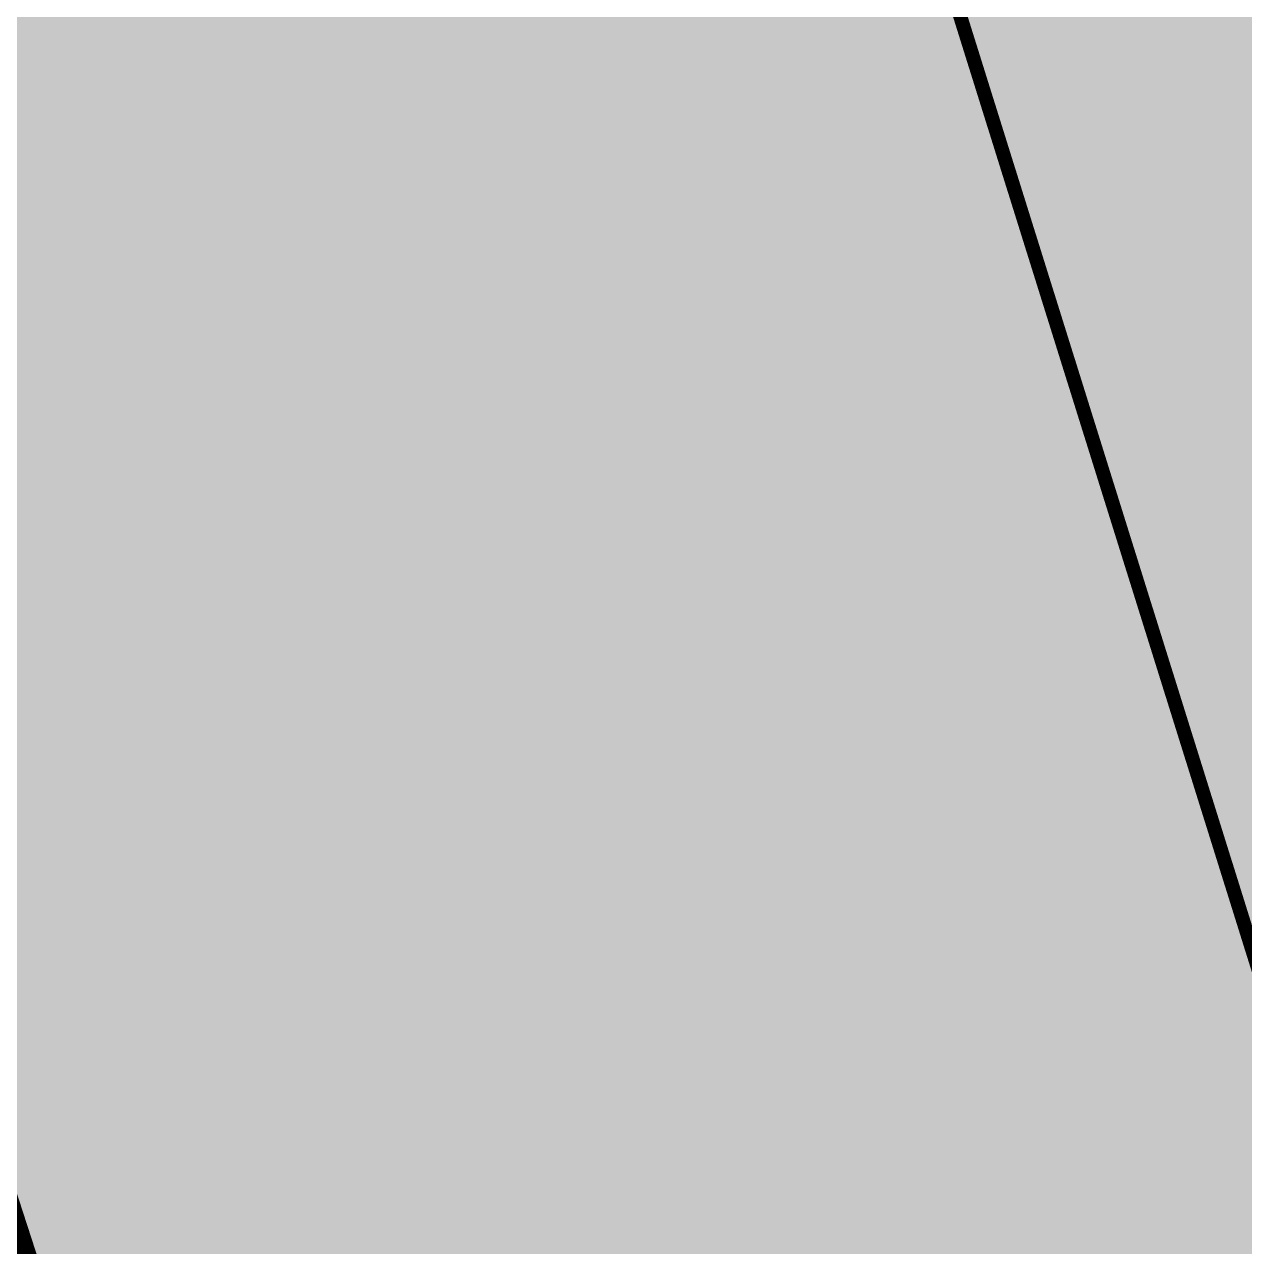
# Model space of a CAD drawing. Header units: metres. Extents: x 317370 to 326712, y 1824935 to 1838812.
# Drawn here: x 321644.3 to 321696.8, y 1825410.9 to 1825463.5 of the extents above; entities that cross this region are included whole.
import ezdxf

# ---------------------------------------------------------------- set-up
doc = ezdxf.new("R2010")
doc.units = ezdxf.units.M
doc.header["$MEASUREMENT"] = 0
for name, color, linetype in [('HAZARDS LINE', 1, 'Continuous'), ('NDZ-200M FROM CRZ', 30, 'Continuous'), ('SURVEY PLOT BOUNDARY', 35, 'Continuous')]:
    doc.layers.add(name, color=color, linetype=linetype)

# ---------------------------------------------------------------- blocks, each defined once
blk = doc.blocks.new('81')
at = {"layer": 'NDZ-200M FROM CRZ'}
h = blk.add_hatch(dxfattribs=at)
h.set_pattern_fill('CROSS', color=256, scale=3.023389, angle=-0.4508)
h.set_pattern_definition([(359.54917, (306983.874, 1824194.798), (19.348987, 19.046862), [9.59926, -28.79778]), (89.54917, (306988.635, 1824189.961), (-19.046862, 19.348987), [9.59926, -28.79778])])
h.paths.add_polyline_path([(321738.028, 1825816.471), (321738.059, 1825820.502), (321734.124, 1825832.628), (321730.188, 1825844.754), (321722.317, 1825869.006), (321714.351, 1825881.164), (321714.382, 1825885.195), (321662.617, 1825966.235), (321650.747, 1825994.55), (321650.778, 1825998.582), (321646.843, 1826010.708), (321642.875, 1826018.802), (321634.877, 1826026.928), (321619.325, 1826099.62), (321619.42, 1826111.715), (321615.485, 1826123.84), (321615.517, 1826127.872), (321599.743, 1826172.344), (321595.775, 1826180.439), (321587.809, 1826192.596), (321583.873, 1826204.722), (321579.874, 1826208.785), (321559.974, 1826241.195), (321544.168, 1826281.636), (321540.233, 1826293.762), (321532.266, 1826305.919), (321528.331, 1826318.045), (321520.333, 1826326.172), (321512.366, 1826338.329), (321500.338, 1826346.487), (321492.34, 1826354.613), (321480.311, 1826362.771), (321472.313, 1826370.898), (321460.284, 1826379.055), (321448.223, 1826383.182), (321436.194, 1826391.34), (321412.073, 1826399.593), (321399.981, 1826399.688), (321387.92, 1826403.815), (321352.695, 1826404.092), (321343.709, 1826420.289), (321308.257, 1826525.391), (321308.289, 1826529.422), (321292.515, 1826573.895), (321292.578, 1826581.957), (321288.547, 1826581.989), (321288.579, 1826586.02), (321280.581, 1826594.147), (321280.613, 1826598.178), (321276.645, 1826606.273), (321272.646, 1826610.336), (321272.678, 1826614.367), (321268.679, 1826618.43), (321260.681, 1826626.557), (321256.682, 1826630.62), (321252.651, 1826630.651), (321204.758, 1826691.503), (321200.727, 1826691.535), (321120.81, 1826780.86), (321116.843, 1826788.954), (321108.781, 1826789.018), (321108.813, 1826793.049), (321036.545, 1826829.903), (321032.546, 1826833.966), (321024.484, 1826834.029), (320956.151, 1826858.757), (320952.121, 1826858.788), (320875.663, 1826875.517), (320867.602, 1826875.58), (320863.571, 1826875.612), (320790.986, 1826872.151), (320786.955, 1826872.183), (320782.924, 1826872.215), (320774.863, 1826872.278), (320681.87, 1826836.725), (320673.808, 1826836.788), (320673.776, 1826832.757), (320532.097, 1826757.271), (320528.035, 1826753.271), (320442.881, 1826689.435), (320442.85, 1826685.403), (320438.819, 1826685.435), (320381.944, 1826629.439), (320381.912, 1826625.408), (320377.85, 1826621.408), (320369.725, 1826613.409), (320353.221, 1826565.159), (320340.717, 1826512.846), (320348.746, 1826508.751), (320360.87, 1826512.687), (320377.184, 1826536.749), (320417.935, 1826592.871), (320474.81, 1826648.867), (320555.933, 1826712.735), (320697.612, 1826788.221), (320790.605, 1826823.774), (320867.221, 1826827.203), (320939.648, 1826810.507), (321012.011, 1826785.747), (321084.279, 1826748.894), (321164.165, 1826655.538), (321220.12, 1826594.623), (321224.119, 1826590.559), (321232.117, 1826582.433), (321236.116, 1826578.37), (321240.083, 1826570.276), (321244.019, 1826558.15), (321248.018, 1826554.086), (321263.792, 1826509.614), (321299.212, 1826400.481), (321350.851, 1826303.315), (321346.407, 1826250.939), (321358.183, 1826210.53), (321381.891, 1826149.868), (321409.758, 1826105.301), (321425.532, 1826060.829), (321448.892, 1825955.822), (321468.76, 1825919.381), (321484.534, 1825874.909), (321544.266, 1825781.711), (321563.563, 1825672.705), (321630.056, 1825414.156), (321634.055, 1825410.093), (321638.054, 1825406.03), (321637.927, 1825389.904), (321641.958, 1825389.872), (321641.894, 1825381.81), (321649.924, 1825377.715), (321653.891, 1825369.62), (321657.89, 1825365.557), (321661.889, 1825361.494), (321661.858, 1825357.463), (321665.857, 1825353.4), (321665.761, 1825341.305), (321669.761, 1825337.242), (321669.729, 1825333.211), (321673.728, 1825329.148), (321673.696, 1825325.116), (321669.634, 1825321.117), (321673.633, 1825317.054), (321673.601, 1825313.022), (321681.599, 1825304.896), (321681.567, 1825300.865), (321685.535, 1825292.77), (321689.534, 1825288.707), (321689.153, 1825240.33), (321693.152, 1825236.267), (321693.089, 1825228.204), (321689.058, 1825228.236), (321689.026, 1825224.205), (321684.932, 1825216.173), (321680.806, 1825204.111), (321680.743, 1825196.048), (321676.49, 1825167.86), (321676.331, 1825147.703), (321672.237, 1825139.672), (321668.111, 1825127.61), (321667.984, 1825111.484), (321663.89, 1825103.453), (321699.596, 1825030.602), (321729.509, 1824990.05), (321941.124, 1824988.385), (321941.219, 1825000.48), (321937.315, 1825016.637), (321929.444, 1825040.889), (321921.478, 1825053.046), (321921.509, 1825057.078), (321909.576, 1825077.33), (321905.577, 1825081.393), (321897.61, 1825093.551), (321893.643, 1825101.645), (321873.711, 1825130.023), (321873.838, 1825146.149), (321877.932, 1825154.18), (321882.09, 1825170.274), (321886.216, 1825182.336), (321890.342, 1825194.399), (321890.437, 1825206.493), (321894.563, 1825218.556), (321894.785, 1825246.775), (321890.881, 1825262.933), (321890.976, 1825275.027), (321886.977, 1825279.09), (321887.231, 1825311.341), (321883.327, 1825327.498), (321879.392, 1825339.624), (321875.456, 1825351.75), (321875.52, 1825359.813), (321871.552, 1825367.908), (321871.584, 1825371.939), (321863.618, 1825384.097), (321859.618, 1825388.16), (321859.65, 1825392.191), (321855.683, 1825400.286), (321855.715, 1825404.317), (321851.779, 1825416.443), (321847.843, 1825428.569), (321843.876, 1825436.663), (321839.941, 1825448.789), (321831.974, 1825460.947), (321828.039, 1825473.073), (321824.04, 1825477.136), (321820.041, 1825481.199), (321816.105, 1825493.325), (321816.137, 1825497.356), (321757.388, 1825715.527)])
at = {"layer": 'HAZARDS LINE', "lineweight": 18, "const_width": 3.023}
blk.add_lwpolyline([(321693.691, 1825304.801), (321685.852, 1825333.084), (321673.95, 1825357.367), (321658.017, 1825381.683), (321646.083, 1825401.935), (321630.341, 1825450.438), (321610.885, 1825539.288)], dxfattribs=at)
at = {"layer": 'SURVEY PLOT BOUNDARY', "lineweight": 18, "const_width": 0.605}
for points in [[(321755.263, 1825445.424), (321718.51, 1825385.238), (321714.48, 1825385.27), (321710.417, 1825381.27), (321675.028, 1825494.435), (321675.092, 1825502.498), (321727.936, 1825558.525), (321736.029, 1825562.493), (321736.093, 1825570.556), (321764.498, 1825594.522)], [(321645.354, 1825309.213), (321610.187, 1825450.597), (321606.252, 1825462.723), (321606.283, 1825466.754), (321614.377, 1825470.722), (321622.438, 1825470.659), (321622.47, 1825474.69), (321618.503, 1825482.785), (321614.599, 1825498.942), (321595.079, 1825579.729), (321679.789, 1825587.125), (321724, 1825570.651), (321736.029, 1825562.493), (321727.936, 1825558.525), (321675.092, 1825502.498), (321675.028, 1825494.435), (321710.417, 1825381.27), (321714.48, 1825385.27), (321746.567, 1825364.859), (321750.598, 1825364.828), (321758.596, 1825356.701)]]:
    blk.add_lwpolyline(points, dxfattribs=at)

msp = doc.modelspace()

# ---------------------------------------------------------------- block references
msp.add_blockref('81', (0, 0))

doc.saveas('drawing.dxf')
